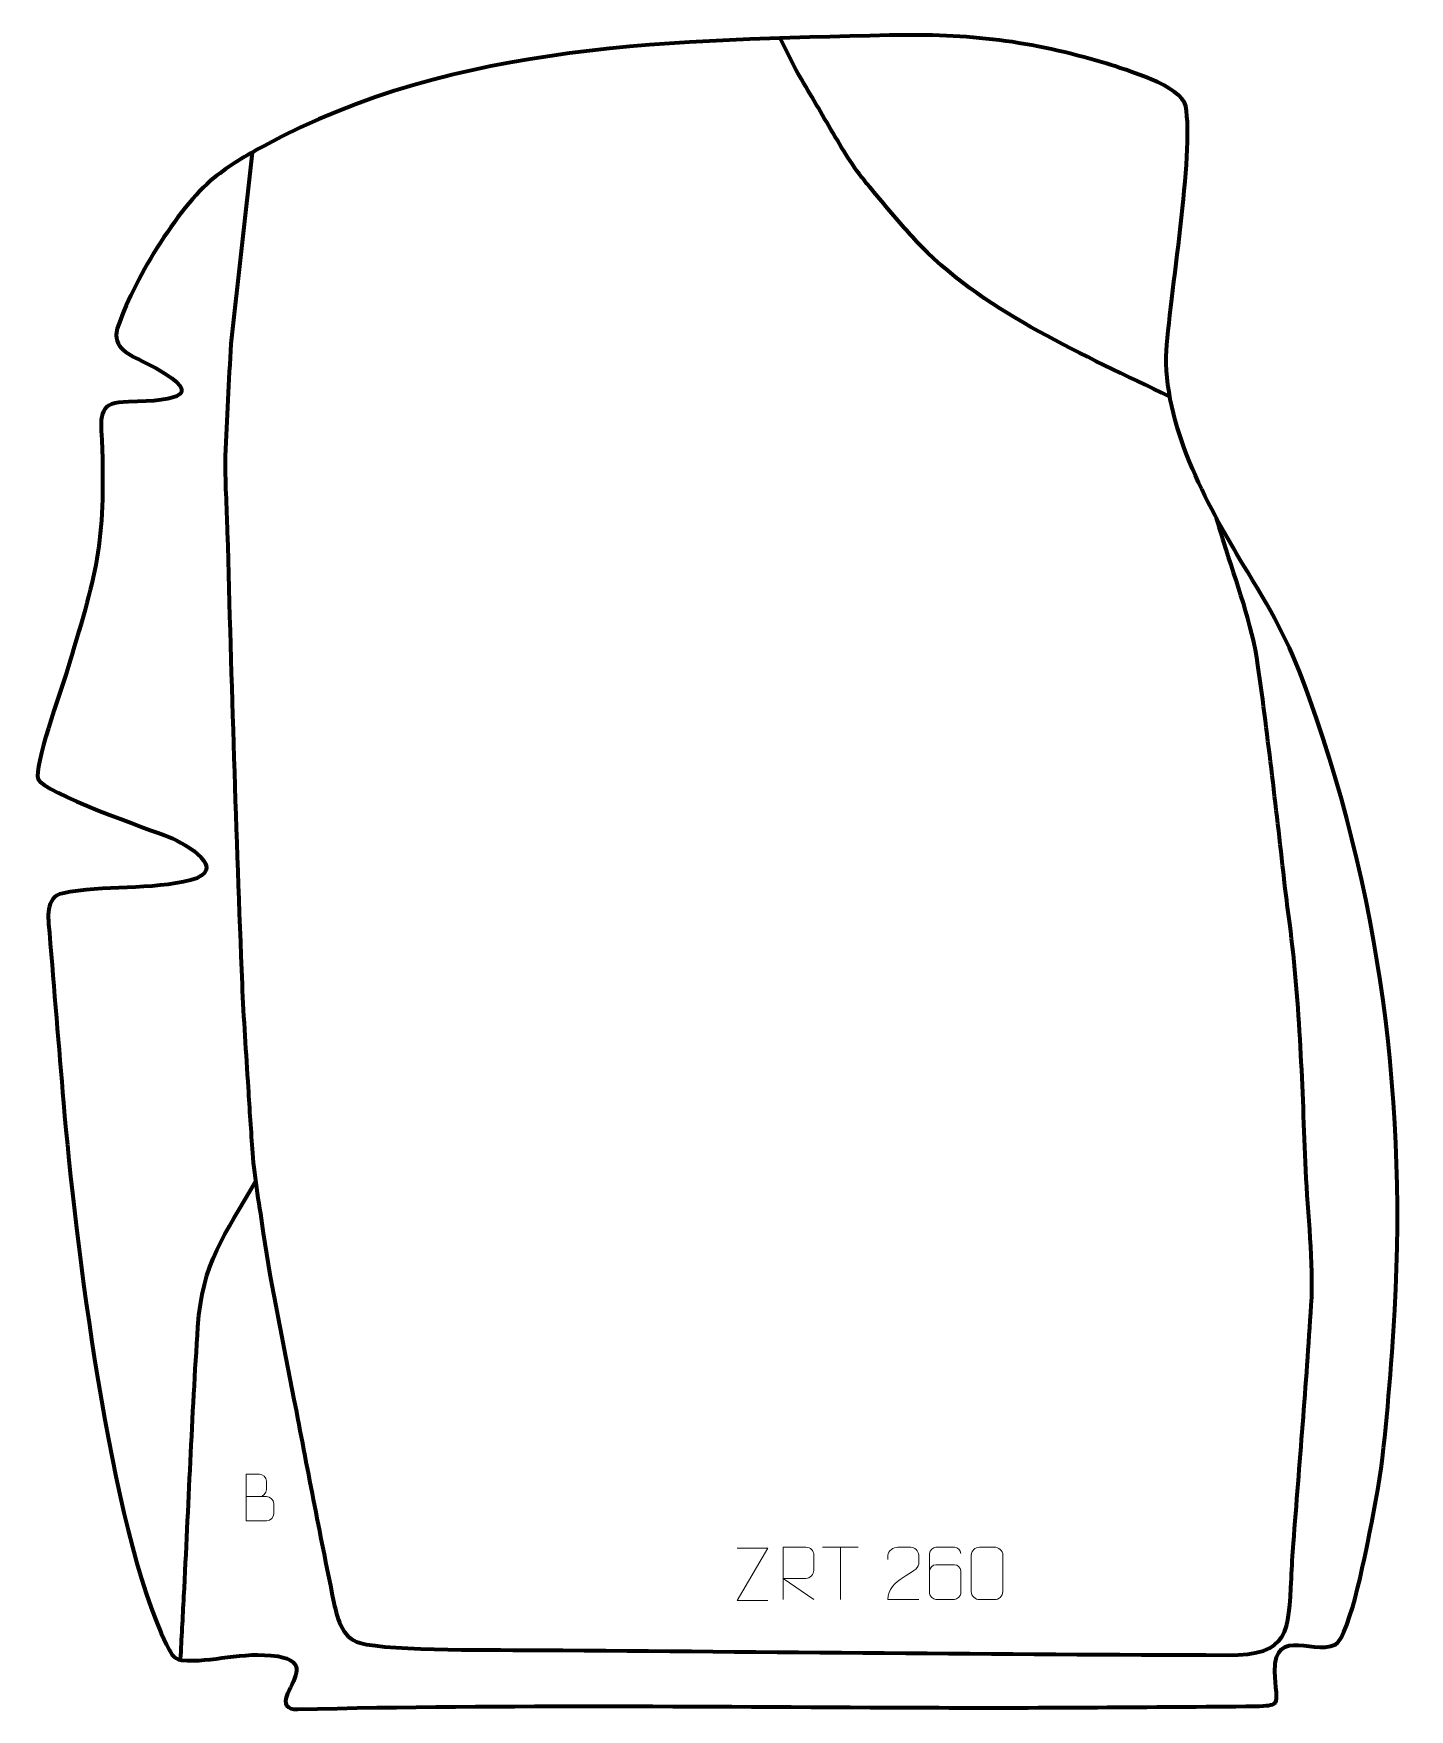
# Model space of a CAD drawing. Header units: millimetres. Extents: x -587 to 69, y 179 to 979.
import ezdxf

# ---------------------------------------------------------------- set-up
doc = ezdxf.new("R2010")
doc.units = ezdxf.units.MM
doc.header["$MEASUREMENT"] = 0
doc.layers.add('layer 2', color=7, linetype='Continuous')
doc.layers.add('layer 3', color=7, linetype='Continuous')

msp = doc.modelspace()

# ---------------------------------------------------------------- linework, layer by layer
at = {"layer": 'layer 2', "color": 142, "lineweight": 158}
for points, knots in [([(-45.1753, 805.2572), (-86.5395, 825.8381), (-130.8318, 843.8635), (-163.9305, 877.2049), (-163.9305, 877.2049), (-163.9305, 877.2049), (-164.8308, 878.1345), (-164.8308, 878.1345), (-164.8308, 878.1345), (-170.3581, 883.9289), (-175.5479, 890.115), (-180.7416, 896.2102), (-180.7416, 896.2102), (-183.3218, 899.2348), (-185.8817, 902.274), (-188.4333, 905.3227), (-188.4333, 905.3227), (-195.5031, 913.7807), (-200.3818, 921.738), (-205.9235, 931.1907), (-205.9235, 931.1907), (-211.2531, 940.3148), (-216.6105, 949.4227), (-221.9917, 958.5165), (-221.9917, 958.5165), (-221.9917, 958.5165), (-222.7621, 959.8185), (-222.7621, 959.8185), (-222.7621, 959.8185), (-222.7621, 959.8185), (-223.5296, 961.1152), (-223.5296, 961.1152), (-223.5296, 961.1152), (-223.5296, 961.1152), (-231.1037, 976.4776), (-231.1037, 976.4776)], [0, 0, 0, 0, 0.1, 0.1, 0.1, 0.1, 0.2, 0.2, 0.2, 0.2, 0.3, 0.3, 0.3, 0.3, 0.4, 0.4, 0.4, 0.4, 0.5, 0.5, 0.5, 0.5, 0.6, 0.6, 0.6, 0.6, 0.7, 0.7, 0.7, 0.7, 0.8, 0.8, 0.8, 0.8, 1, 1, 1, 1]), ([(-483.1852, 921.8665), (-483.1852, 921.8665), (-493.3177, 830.6768), (-493.3177, 830.6768), (-493.3177, 830.6768), (-494.1881, 812.9851), (-495.4268, 794.675), (-495.9302, 777.0448), (-495.9302, 777.0448), (-496.2526, 765.7511), (-495.3083, 752.4801), (-494.9933, 740.9399), (-494.9933, 740.9399), (-493.0298, 668.9955), (-490.8602, 597.0567), (-487.9672, 525.143), (-487.9672, 525.143), (-487.3029, 508.699), (-486.0561, 492.2571), (-485.0551, 475.8287), (-485.0551, 475.8287), (-484.4248, 465.3904), (-483.7501, 454.9603), (-482.9923, 444.5303), (-482.9923, 444.5303), (-482.1157, 432.5456), (-479.5468, 418.3844), (-477.7991, 406.2512), (-477.7991, 406.2512), (-474.0439, 380.1821), (-468.1657, 353.0128), (-463.1875, 327.0144), (-463.1875, 327.0144), (-457.0819, 295.1278), (-450.944, 263.2543), (-444.4372, 231.4464), (-444.4372, 231.4464), (-442.8376, 223.6473), (-440.6312, 213.18), (-431.8092, 210.8235), (-431.8092, 210.8235), (-416.6671, 206.7788), (-363.8589, 207.5677), (-345.0871, 207.4186), (-345.0871, 207.4186), (-236.0125, 206.5526), (-126.9416, 205.3855), (-17.8633, 205.0347), (-17.8633, 205.0347), (12.42, 204.9398), (11.3271, 216.0437), (12.7938, 241.7289), (12.7938, 241.7289), (13.111, 247.2839), (13.3586, 252.8321), (13.7725, 258.3819), (13.7725, 258.3819), (16.7587, 296.2354), (19.8558, 334.0628), (22.2958, 371.9579), (22.2958, 371.9579), (23.589, 392.3111), (20.5472, 415.5951), (19.6763, 436.3723), (19.6763, 436.3723), (18.0174, 475.947), (17.1361, 514.6657), (12.0183, 554.0522), (12.0183, 554.0522), (11.2343, 560.0138), (10.452, 565.9635), (9.7489, 571.9358), (9.7489, 571.9358), (5.728, 607.0987), (1.7621, 642.2356), (-3.1392, 677.2912), (-3.1392, 677.2912), (-5.9161, 697.0205), (-13.5775, 716.9479), (-19.4356, 736.0103), (-19.4356, 736.0103), (-20.5905, 739.7977), (-21.7454, 743.585), (-22.9002, 747.3724)], [0, 0, 0, 0, 0.04545455, 0.04545455, 0.04545455, 0.04545455, 0.09090909, 0.09090909, 0.09090909, 0.09090909, 0.13636364, 0.13636364, 0.13636364, 0.13636364, 0.18181818, 0.18181818, 0.18181818, 0.18181818, 0.22727273, 0.22727273, 0.22727273, 0.22727273, 0.27272727, 0.27272727, 0.27272727, 0.27272727, 0.31818182, 0.31818182, 0.31818182, 0.31818182, 0.36363636, 0.36363636, 0.36363636, 0.36363636, 0.40909091, 0.40909091, 0.40909091, 0.40909091, 0.45454545, 0.45454545, 0.45454545, 0.45454545, 0.5, 0.5, 0.5, 0.5, 0.54545455, 0.54545455, 0.54545455, 0.54545455, 0.59090909, 0.59090909, 0.59090909, 0.59090909, 0.63636364, 0.63636364, 0.63636364, 0.63636364, 0.68181818, 0.68181818, 0.68181818, 0.68181818, 0.72727273, 0.72727273, 0.72727273, 0.72727273, 0.77272727, 0.77272727, 0.77272727, 0.77272727, 0.81818182, 0.81818182, 0.81818182, 0.81818182, 0.86363636, 0.86363636, 0.86363636, 0.86363636, 0.90909091, 0.90909091, 0.90909091, 0.90909091, 1, 1, 1, 1]), ([(-517.2589, 203.0384), (-516.7371, 213.0099), (-516.2153, 222.9814), (-515.6936, 232.9529), (-515.6936, 232.9529), (-513.4629, 275.765), (-511.8428, 318.8682), (-508.9917, 361.6136), (-508.9917, 361.6136), (-506.9667, 391.9746), (-496.2211, 405.6858), (-481.4784, 430.7423)], [0, 0, 0, 0, 0.25, 0.25, 0.25, 0.25, 0.5, 0.5, 0.5, 0.5, 1, 1, 1, 1])]:
    msp.add_open_spline(points, degree=3, knots=knots, dxfattribs=at)
at = {"layer": 'layer 3', "color": 242, "lineweight": 158}
msp.add_open_spline([(-178.9219, 977.8052), (-140.9258, 978.664), (-111.9595, 975.2494), (-75.4262, 964.3207), (-75.4262, 964.3207), (-66.6411, 961.3935), (-39.5307, 953.8071), (-37.6353, 943.926), (-37.6353, 943.926), (-33.3496, 921.5822), (-45.392, 853.0303), (-47.0239, 824.5248), (-47.0239, 824.5248), (-47.0029, 788.5758), (-26.3664, 751.8783), (-8.148, 721.9408), (-8.148, 721.9408), (5.2255, 699.9645), (12.8484, 685.9776), (21.5146, 661.4459), (21.5146, 661.4459), (57.5498, 559.4397), (69.1563, 457.203), (60.8333, 349.5434), (60.8333, 349.5434), (58.6038, 320.6962), (57.095, 296.8658), (51.1173, 268.2507), (51.1173, 268.2507), (49.0779, 258.2865), (40.9997, 214.1532), (33.7817, 210.013), (33.7817, 210.013), (21.7975, 204.5069), (2.2525, 220.8734), (5.1813, 192.1347), (5.1813, 192.1347), (5.9605, 184.4891), (6.2523, 182.3721), (3.8205, 181.4813), (3.8205, 181.4813), (1.8131, 180.746), (-2.0648, 180.6632), (-8.9325, 180.6043), (-8.9325, 180.6043), (-59.4237, 180.1711), (-109.5243, 179.7555), (-160.0374, 179.9535), (-160.0374, 179.9535), (-260.4936, 180.3474), (-360.8941, 181.6034), (-461.3411, 179.1938), (-461.3411, 179.1938), (-466.6455, 179.0654), (-468.6118, 181.4435), (-466.2483, 186.6367), (-466.2483, 186.6367), (-462.566, 194.7276), (-456.9053, 202.0876), (-470.9136, 204.4396), (-470.9136, 204.4396), (-488.3631, 207.0494), (-501.9004, 201.2282), (-516.8919, 202.6493), (-516.8919, 202.6493), (-520.842, 203.0238), (-522.1908, 206.6034), (-523.987, 210.0085), (-523.987, 210.0085), (-551.0773, 265.2836), (-567.5961, 403.8941), (-573.1554, 468.536), (-573.1554, 468.536), (-575.3614, 495.56), (-577.6893, 522.5848), (-579.8898, 549.6016), (-579.8898, 549.6016), (-580.4667, 556.6842), (-582.1548, 566.4911), (-573.5696, 568.4282), (-573.5696, 568.4282), (-554.496, 572.4508), (-530.7154, 569.8939), (-512.4774, 574.7481), (-512.4774, 574.7481), (-493.9259, 579.6858), (-514.5287, 592.0631), (-522.6372, 595.2929), (-522.6372, 595.2929), (-532.3196, 599.0297), (-582.5299, 616.2347), (-585.2725, 622.9659), (-585.2725, 622.9659), (-587.4665, 628.3506), (-574.3069, 665.6423), (-571.7961, 673.5835), (-571.7961, 673.5835), (-557.5354, 720.5007), (-552.9407, 734.9236), (-554.9097, 784.8296), (-554.9097, 784.8296), (-555.5817, 797.0803), (-556.4535, 802.753), (-542.1173, 802.9321), (-542.1173, 802.9321), (-518.5851, 803.2262), (-503.037, 806.2547), (-534.345, 821.7615), (-534.345, 821.7615), (-541.4031, 825.2574), (-550.2739, 828.7799), (-547.5343, 837.8868), (-547.5343, 837.8868), (-540.3372, 859.5454), (-519.172, 895.2445), (-501.4158, 909.7606), (-501.4158, 909.7606), (-494.0494, 915.7828), (-485.902, 920.4335), (-477.58, 924.975), (-477.58, 924.975), (-385.4287, 975.0627), (-280.0433, 975.3562), (-178.9219, 977.8052)], degree=3, knots=[0, 0, 0, 0, 0.03125, 0.03125, 0.03125, 0.03125, 0.0625, 0.0625, 0.0625, 0.0625, 0.09375, 0.09375, 0.09375, 0.09375, 0.125, 0.125, 0.125, 0.125, 0.15625, 0.15625, 0.15625, 0.15625, 0.1875, 0.1875, 0.1875, 0.1875, 0.21875, 0.21875, 0.21875, 0.21875, 0.25, 0.25, 0.25, 0.25, 0.28125, 0.28125, 0.28125, 0.28125, 0.3125, 0.3125, 0.3125, 0.3125, 0.34375, 0.34375, 0.34375, 0.34375, 0.375, 0.375, 0.375, 0.375, 0.40625, 0.40625, 0.40625, 0.40625, 0.4375, 0.4375, 0.4375, 0.4375, 0.46875, 0.46875, 0.46875, 0.46875, 0.5, 0.5, 0.5, 0.5, 0.53125, 0.53125, 0.53125, 0.53125, 0.5625, 0.5625, 0.5625, 0.5625, 0.59375, 0.59375, 0.59375, 0.59375, 0.625, 0.625, 0.625, 0.625, 0.65625, 0.65625, 0.65625, 0.65625, 0.6875, 0.6875, 0.6875, 0.6875, 0.71875, 0.71875, 0.71875, 0.71875, 0.75, 0.75, 0.75, 0.75, 0.78125, 0.78125, 0.78125, 0.78125, 0.8125, 0.8125, 0.8125, 0.8125, 0.84375, 0.84375, 0.84375, 0.84375, 0.875, 0.875, 0.875, 0.875, 0.90625, 0.90625, 0.90625, 0.90625, 0.9375, 0.9375, 0.9375, 0.9375, 1, 1, 1, 1], dxfattribs=at)
at = {"layer": 'layer 3', "color": 250, "lineweight": 9}
for points, knots in [([(-486.1015, 280.6366), (-482.8425, 280.637), (-479.5831, 280.637), (-476.3234, 280.6366), (-476.3234, 280.6366), (-474.5541, 280.6211), (-472.8312, 279.0661), (-472.8312, 277.2303), (-472.8312, 277.2303), (-472.8315, 276.2195), (-472.8315, 273.4882), (-472.8312, 272.4771), (-472.8312, 272.4771), (-472.8153, 270.813), (-474.1966, 269.0092), (-476.276, 269.0244), (-476.276, 269.0244), (-479.536, 269.0247), (-482.7957, 269.0247), (-486.055, 269.0244), (-486.055, 269.0244), (-486.055, 276.4748), (-486.055, 283.9249), (-486.055, 291.3747), (-486.055, 291.3747), (-483.9289, 291.3747), (-481.8025, 291.3747), (-479.676, 291.3747), (-479.676, 291.3747), (-478.1705, 291.3905), (-476.2925, 289.6793), (-476.2766, 287.9216), (-476.2766, 287.9216), (-476.277, 286.071), (-476.277, 285.9403), (-476.2766, 284.0894), (-476.2766, 284.0894), (-476.2612, 282.2388), (-477.9221, 280.6211), (-479.7225, 280.6366)], [0, 0, 0, 0, 0.09090909, 0.09090909, 0.09090909, 0.09090909, 0.18181818, 0.18181818, 0.18181818, 0.18181818, 0.27272727, 0.27272727, 0.27272727, 0.27272727, 0.36363636, 0.36363636, 0.36363636, 0.36363636, 0.45454545, 0.45454545, 0.45454545, 0.45454545, 0.54545455, 0.54545455, 0.54545455, 0.54545455, 0.63636364, 0.63636364, 0.63636364, 0.63636364, 0.72727273, 0.72727273, 0.72727273, 0.72727273, 0.81818182, 0.81818182, 0.81818182, 0.81818182, 1, 1, 1, 1]), ([(-237.0385, 231.1296), (-237.0385, 231.1296), (-251.6575, 231.1296), (-251.6575, 231.1296), (-251.6575, 231.1296), (-251.6575, 231.1296), (-237.0142, 256.087), (-237.0142, 256.087), (-237.0142, 256.087), (-237.0142, 256.087), (-251.6575, 256.087), (-251.6575, 256.087)], [0, 0, 0, 0, 0.25, 0.25, 0.25, 0.25, 0.5, 0.5, 0.5, 0.5, 1, 1, 1, 1]), ([(-229.7537, 231.5162), (-229.7537, 231.5162), (-229.7537, 256.4697), (-229.7537, 256.4697), (-229.7537, 256.4697), (-226.1589, 256.4697), (-222.5634, 256.4697), (-218.9682, 256.4697), (-218.9682, 256.4697), (-216.6429, 256.432), (-215.0856, 254.942), (-215.0897, 252.5756), (-215.0897, 252.5756), (-215.0901, 250.5401), (-215.0901, 247.4807), (-215.0897, 245.4447), (-215.0897, 245.4447), (-215.0962, 243.5692), (-216.9085, 241.6274), (-218.918, 241.6083), (-218.918, 241.6083), (-218.918, 241.6083), (-229.7537, 241.6083), (-229.7537, 241.6083), (-229.7537, 241.6083), (-229.7537, 241.6083), (-215.099, 231.5162), (-215.099, 231.5162)], [0, 0, 0, 0, 0.125, 0.125, 0.125, 0.125, 0.25, 0.25, 0.25, 0.25, 0.375, 0.375, 0.375, 0.375, 0.5, 0.5, 0.5, 0.5, 0.625, 0.625, 0.625, 0.625, 0.75, 0.75, 0.75, 0.75, 1, 1, 1, 1]), ([(-165.0502, 231.5058), (-169.9646, 231.5061), (-174.879, 231.5061), (-179.7931, 231.5058), (-179.7931, 231.5058), (-179.7931, 241.4381), (-165.1421, 244.0793), (-165.0502, 248.3896), (-165.0502, 248.3896), (-165.0505, 249.8137), (-165.0505, 251.2374), (-165.0502, 252.6607), (-165.0502, 252.6607), (-165.0671, 254.7378), (-167.1899, 256.4626), (-168.8609, 256.4799), (-168.8609, 256.4799), (-170.9341, 256.4795), (-173.007, 256.4795), (-175.0794, 256.4799), (-175.0794, 256.4799), (-176.9015, 256.4964), (-179.7262, 254.7043), (-179.7931, 252.6107), (-179.7931, 252.6107), (-179.7931, 252.6107), (-179.7931, 250.5559), (-179.7931, 250.5559)], [0, 0, 0, 0, 0.125, 0.125, 0.125, 0.125, 0.25, 0.25, 0.25, 0.25, 0.375, 0.375, 0.375, 0.375, 0.5, 0.5, 0.5, 0.5, 0.625, 0.625, 0.625, 0.625, 0.75, 0.75, 0.75, 0.75, 1, 1, 1, 1]), ([(-144.9917, 253.5336), (-145.0158, 254.8731), (-146.372, 256.5263), (-147.9439, 256.492), (-147.9439, 256.492), (-150.9287, 256.4917), (-153.9139, 256.4917), (-156.8993, 256.492), (-156.8993, 256.492), (-158.1184, 256.5069), (-159.8466, 255.0693), (-159.8516, 253.5336), (-159.8516, 253.5336), (-159.8513, 247.1731), (-159.8513, 240.8123), (-159.8516, 234.4516), (-159.8516, 234.4516), (-159.8469, 233.2887), (-158.1184, 231.5176), (-156.8993, 231.4932), (-156.8993, 231.4932), (-153.9139, 231.4935), (-150.9287, 231.4935), (-147.9439, 231.4932), (-147.9439, 231.4932), (-146.6658, 231.537), (-144.9961, 233.1515), (-144.9917, 234.4516), (-144.9917, 234.4516), (-144.9917, 238.0349), (-144.9917, 241.618), (-144.9917, 245.2007), (-144.9917, 245.2007), (-145.0302, 246.6789), (-146.6129, 248.1118), (-147.9439, 248.1098), (-147.9439, 248.1098), (-150.9287, 248.1101), (-153.9139, 248.1101), (-156.8993, 248.1098), (-156.8993, 248.1098), (-158.2288, 248.1148), (-159.8718, 246.6075), (-159.8301, 245.179)], [0, 0, 0, 0, 0.08333333, 0.08333333, 0.08333333, 0.08333333, 0.16666667, 0.16666667, 0.16666667, 0.16666667, 0.25, 0.25, 0.25, 0.25, 0.33333333, 0.33333333, 0.33333333, 0.33333333, 0.41666667, 0.41666667, 0.41666667, 0.41666667, 0.5, 0.5, 0.5, 0.5, 0.58333333, 0.58333333, 0.58333333, 0.58333333, 0.66666667, 0.66666667, 0.66666667, 0.66666667, 0.75, 0.75, 0.75, 0.75, 0.83333333, 0.83333333, 0.83333333, 0.83333333, 1, 1, 1, 1]), ([(-136.0023, 256.4922), (-133.6362, 256.4922), (-131.2697, 256.4922), (-128.9032, 256.4922), (-128.9032, 256.4922), (-126.9227, 256.5278), (-124.8967, 255.0335), (-124.8696, 252.5914), (-124.8696, 252.5914), (-124.87, 246.834), (-124.87, 241.0762), (-124.8696, 235.318), (-124.8696, 235.318), (-125.0117, 232.9904), (-126.7181, 231.5081), (-128.9032, 231.4973), (-128.9032, 231.4973), (-131.2756, 231.4977), (-133.648, 231.4977), (-136.02, 231.4973), (-136.02, 231.4973), (-137.9785, 231.3917), (-139.9849, 233.2796), (-139.9735, 235.3006), (-139.9735, 235.3006), (-139.9731, 241.0812), (-139.9731, 246.8615), (-139.9735, 252.6413), (-139.9735, 252.6413), (-139.9692, 254.7833), (-138.1921, 256.5058), (-136.0023, 256.4922)], [0, 0, 0, 0, 0.11111111, 0.11111111, 0.11111111, 0.11111111, 0.22222222, 0.22222222, 0.22222222, 0.22222222, 0.33333333, 0.33333333, 0.33333333, 0.33333333, 0.44444444, 0.44444444, 0.44444444, 0.44444444, 0.55555556, 0.55555556, 0.55555556, 0.55555556, 0.66666667, 0.66666667, 0.66666667, 0.66666667, 0.77777778, 0.77777778, 0.77777778, 0.77777778, 1, 1, 1, 1])]:
    msp.add_open_spline(points, degree=3, knots=knots, dxfattribs=at)
for points in [[(-210.9152, 256.4462), (-210.9152, 256.4462), (-193.928, 256.4462), (-193.928, 256.4462)], [(-202.4214, 231.5162), (-202.4214, 231.5162), (-202.4214, 256.4697), (-202.4214, 256.4697)]]:
    msp.add_open_spline(points, degree=3, dxfattribs=at)

doc.saveas('drawing.dxf')
